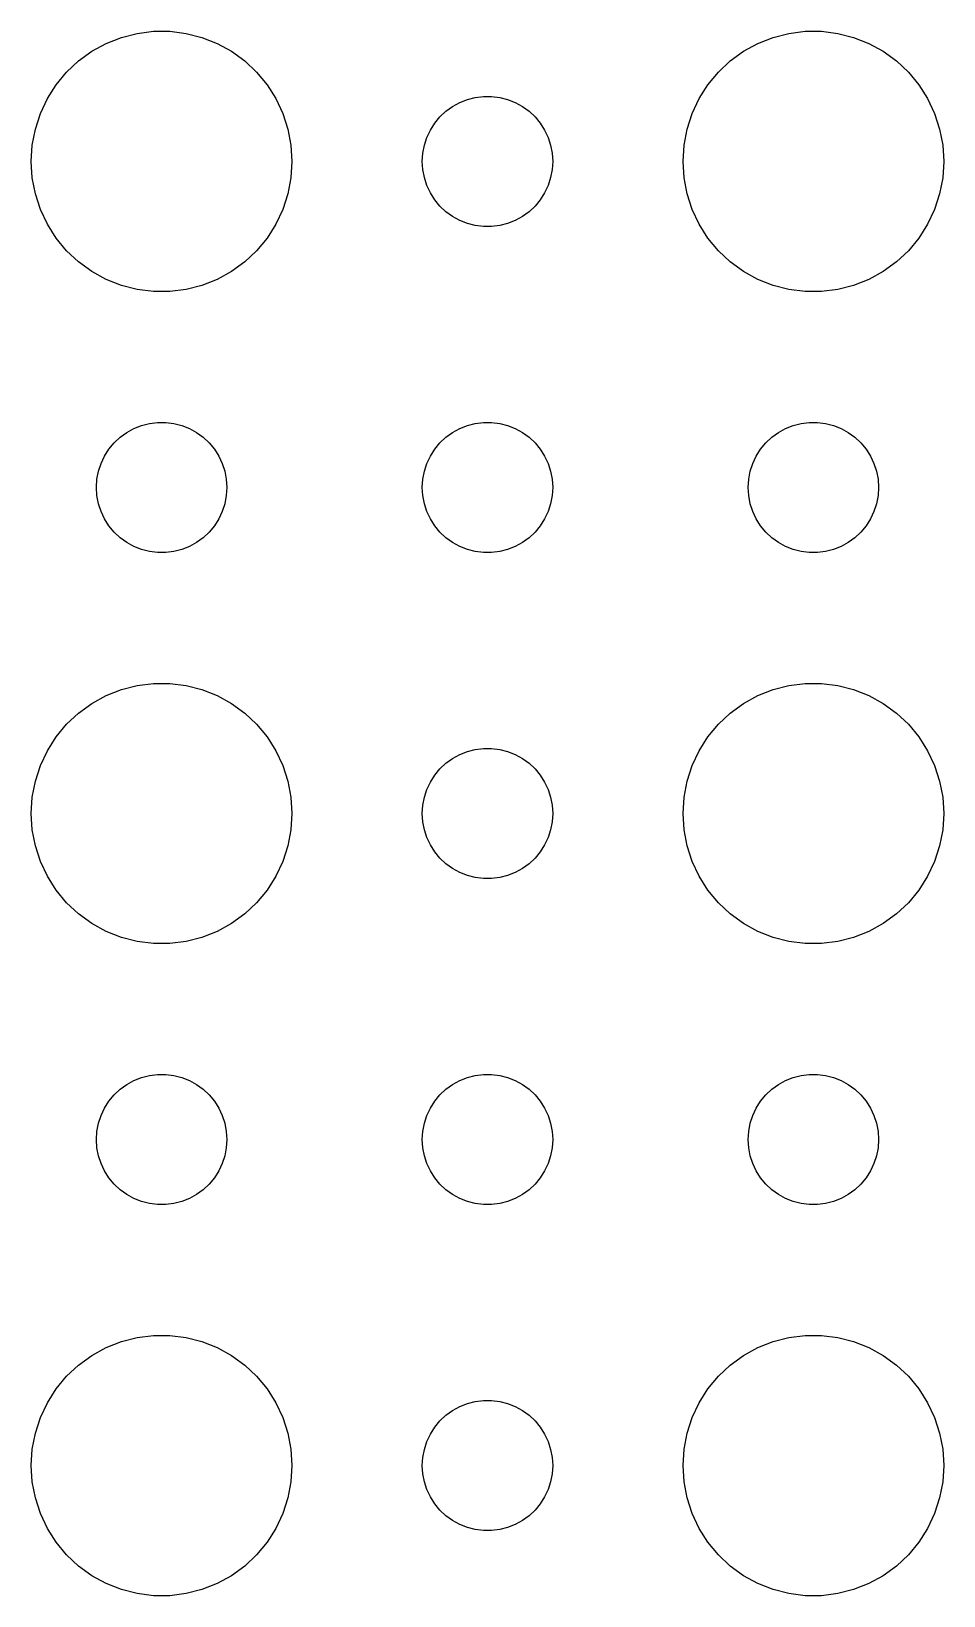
# Model space of a CAD drawing. Header units: metres. Extents: x -150 to 150, y -149 to 149.
# Drawn here: x 49.5 to 70.5, y -40.49 to -4.51 of the extents above; entities that cross this region are included whole.
import ezdxf

# ---------------------------------------------------------------- set-up
doc = ezdxf.new("R2010")
doc.units = ezdxf.units.M

msp = doc.modelspace()

# ---------------------------------------------------------------- linework, layer by layer
for p, q in [((51.2227, -4.78551), (51.5729, -4.64682)), ((51.5729, -4.64682), (51.9379, -4.55313)), ((51.9379, -4.55313), (52.3116, -4.50591)), ((52.3116, -4.50591), (52.6884, -4.50591)), ((52.6884, -4.50591), (53.0621, -4.55313)), ((53.0621, -4.55313), (53.427, -4.64682)), ((53.427, -4.64682), (53.7773, -4.78551)), ((66.2227, -4.78551), (66.573, -4.64682)), ((66.573, -4.64682), (66.9379, -4.55313)), ((66.9379, -4.55313), (67.3116, -4.50591)), ((67.3116, -4.50591), (67.6884, -4.50591)), ((67.6884, -4.50591), (68.0621, -4.55313)), ((68.0621, -4.55313), (68.427, -4.64682)), ((68.427, -4.64682), (68.7773, -4.78551)), ((50.5877, -5.18845), (50.8925, -4.96701)), ((50.8925, -4.96701), (51.2227, -4.78551)), ((53.7773, -4.78551), (54.1075, -4.96701)), ((54.1075, -4.96701), (54.4123, -5.18845)), ((65.5877, -5.18845), (65.8925, -4.96701)), ((65.8925, -4.96701), (66.2227, -4.78551)), ((68.7773, -4.78551), (69.1075, -4.96701)), ((69.1075, -4.96701), (69.4123, -5.18845)), ((50.3131, -5.44635), (50.5877, -5.18845)), ((54.4123, -5.18845), (54.6869, -5.44635)), ((65.3131, -5.44635), (65.5877, -5.18845)), ((69.4123, -5.18845), (69.6869, -5.44635)), ((49.8711, -6.05473), (50.0729, -5.73663)), ((50.0729, -5.73663), (50.3131, -5.44635)), ((54.6869, -5.44635), (54.927, -5.73663)), ((54.927, -5.73663), (55.1289, -6.05473)), ((64.8711, -6.05473), (65.073, -5.73663)), ((65.073, -5.73663), (65.3131, -5.44635)), ((69.6869, -5.44635), (69.927, -5.73663)), ((69.927, -5.73663), (70.1289, -6.05473)), ((49.7107, -6.39561), (49.8711, -6.05473)), ((55.1289, -6.05473), (55.2893, -6.39561)), ((59.3613, -6.14275), (59.5365, -6.07341)), ((59.5365, -6.07341), (59.7189, -6.02657)), ((59.7189, -6.02657), (59.9058, -6.00294)), ((59.9058, -6.00294), (60.0942, -6.00294)), ((60.0942, -6.00294), (60.2811, -6.02657)), ((60.2811, -6.02657), (60.4635, -6.07341)), ((60.4635, -6.07341), (60.6387, -6.14275)), ((64.7107, -6.39561), (64.8711, -6.05473)), ((70.1289, -6.05473), (70.2893, -6.39561)), ((49.5942, -6.75392), (49.7107, -6.39561)), ((55.2893, -6.39561), (55.4057, -6.75392)), ((58.7865, -6.61832), (58.9065, -6.47318)), ((58.9065, -6.47318), (59.0439, -6.34422)), ((59.0439, -6.34422), (59.1963, -6.23351)), ((59.1963, -6.23351), (59.3613, -6.14275)), ((60.6387, -6.14275), (60.8037, -6.23351)), ((60.8037, -6.23351), (60.9561, -6.34422)), ((60.9561, -6.34422), (61.0934, -6.47318)), ((61.0934, -6.47318), (61.2135, -6.61832)), ((64.5943, -6.75392), (64.7107, -6.39561)), ((70.2893, -6.39561), (70.4057, -6.75392)), ((49.5237, -7.12399), (49.5942, -6.75392)), ((55.4057, -6.75392), (55.4763, -7.12399)), ((58.6053, -6.9478), (58.6855, -6.77736)), ((58.6855, -6.77736), (58.7865, -6.61832)), ((61.2135, -6.61832), (61.3145, -6.77736)), ((61.3145, -6.77736), (61.3947, -6.9478)), ((64.5237, -7.12399), (64.5943, -6.75392)), ((70.4057, -6.75392), (70.4763, -7.12399)), ((49.5, -7.5), (49.5237, -7.12399)), ((55.4763, -7.12399), (55.5, -7.5)), ((58.5118, -7.312), (58.5471, -7.12695)), ((58.5471, -7.12695), (58.6053, -6.9478)), ((61.3947, -6.9478), (61.4529, -7.12695)), ((61.4529, -7.12695), (61.4882, -7.312)), ((64.5, -7.5), (64.5237, -7.12399)), ((70.4763, -7.12399), (70.5, -7.5)), ((49.5237, -7.87599), (49.5, -7.5)), ((55.5, -7.5), (55.4763, -7.87599)), ((58.5, -7.5), (58.5118, -7.312)), ((58.5118, -7.68799), (58.5, -7.5)), ((61.4882, -7.312), (61.5, -7.5)), ((61.5, -7.5), (61.4882, -7.68799)), ((64.5237, -7.87599), (64.5, -7.5)), ((70.5, -7.5), (70.4763, -7.87599)), ((49.5942, -8.24606), (49.5237, -7.87599)), ((55.4763, -7.87599), (55.4057, -8.24606)), ((58.5471, -7.87303), (58.5118, -7.68799)), ((58.6053, -8.05219), (58.5471, -7.87303)), ((61.4529, -7.87303), (61.3947, -8.05219)), ((61.4882, -7.68799), (61.4529, -7.87303)), ((64.5943, -8.24606), (64.5237, -7.87599)), ((70.4763, -7.87599), (70.4057, -8.24606)), ((49.7107, -8.60437), (49.5942, -8.24606)), ((55.4057, -8.24606), (55.2893, -8.60437)), ((58.6855, -8.22263), (58.6053, -8.05219)), ((58.7865, -8.38167), (58.6855, -8.22263)), ((61.3145, -8.22263), (61.2135, -8.38167)), ((61.3947, -8.05219), (61.3145, -8.22263)), ((64.7107, -8.60437), (64.5943, -8.24606)), ((70.4057, -8.24606), (70.2893, -8.60437)), ((49.8711, -8.94525), (49.7107, -8.60437)), ((55.2893, -8.60437), (55.1289, -8.94525)), ((58.9065, -8.52681), (58.7865, -8.38167)), ((59.0439, -8.65576), (58.9065, -8.52681)), ((61.0934, -8.52681), (60.9561, -8.65576)), ((61.2135, -8.38167), (61.0934, -8.52681)), ((64.8711, -8.94525), (64.7107, -8.60437)), ((70.2893, -8.60437), (70.1289, -8.94525)), ((50.0729, -9.26335), (49.8711, -8.94525)), ((55.1289, -8.94525), (54.927, -9.26335)), ((59.1963, -8.76648), (59.0439, -8.65576)), ((59.3613, -8.85724), (59.1963, -8.76648)), ((59.5365, -8.92657), (59.3613, -8.85724)), ((59.7189, -8.97342), (59.5365, -8.92657)), ((59.9058, -8.99704), (59.7189, -8.97342)), ((60.0942, -8.99704), (59.9058, -8.99704)), ((60.2811, -8.97342), (60.0942, -8.99704)), ((60.4635, -8.92657), (60.2811, -8.97342)), ((60.6387, -8.85724), (60.4635, -8.92657)), ((60.8037, -8.76648), (60.6387, -8.85724)), ((60.9561, -8.65576), (60.8037, -8.76648)), ((65.073, -9.26335), (64.8711, -8.94525)), ((70.1289, -8.94525), (69.927, -9.26335)), ((50.3131, -9.55363), (50.0729, -9.26335)), ((54.927, -9.26335), (54.6869, -9.55363)), ((65.3131, -9.55363), (65.073, -9.26335)), ((69.927, -9.26335), (69.6869, -9.55363)), ((50.5877, -9.81154), (50.3131, -9.55363)), ((54.6869, -9.55363), (54.4123, -9.81154)), ((65.5877, -9.81154), (65.3131, -9.55363)), ((69.6869, -9.55363), (69.4123, -9.81154)), ((50.8925, -10.033), (50.5877, -9.81154)), ((51.2227, -10.2145), (50.8925, -10.033)), ((54.1075, -10.033), (53.7773, -10.2145)), ((54.4123, -9.81154), (54.1075, -10.033)), ((65.8925, -10.033), (65.5877, -9.81154)), ((66.2227, -10.2145), (65.8925, -10.033)), ((69.1075, -10.033), (68.7773, -10.2145)), ((69.4123, -9.81154), (69.1075, -10.033)), ((51.5729, -10.3532), (51.2227, -10.2145)), ((51.9379, -10.4469), (51.5729, -10.3532)), ((53.427, -10.3532), (53.0621, -10.4469)), ((53.7773, -10.2145), (53.427, -10.3532)), ((66.573, -10.3532), (66.2227, -10.2145)), ((66.9379, -10.4469), (66.573, -10.3532)), ((68.427, -10.3532), (68.0621, -10.4469)), ((68.7773, -10.2145), (68.427, -10.3532)), ((52.3116, -10.4941), (51.9379, -10.4469)), ((52.6884, -10.4941), (52.3116, -10.4941)), ((53.0621, -10.4469), (52.6884, -10.4941)), ((67.3116, -10.4941), (66.9379, -10.4469)), ((67.6884, -10.4941), (67.3116, -10.4941)), ((68.0621, -10.4469), (67.6884, -10.4941)), ((51.6963, -13.7335), (51.8613, -13.6427)), ((51.8613, -13.6427), (52.0365, -13.5734)), ((52.0365, -13.5734), (52.2189, -13.5266)), ((52.2189, -13.5266), (52.4058, -13.5029)), ((52.4058, -13.5029), (52.5942, -13.5029)), ((52.5942, -13.5029), (52.7811, -13.5266)), ((52.7811, -13.5266), (52.9635, -13.5734)), ((52.9635, -13.5734), (53.1387, -13.6427)), ((53.1387, -13.6427), (53.3037, -13.7335)), ((59.1963, -13.7335), (59.3613, -13.6427)), ((59.3613, -13.6427), (59.5365, -13.5734)), ((59.5365, -13.5734), (59.7189, -13.5266)), ((59.7189, -13.5266), (59.9058, -13.5029)), ((59.9058, -13.5029), (60.0942, -13.5029)), ((60.0942, -13.5029), (60.2811, -13.5266)), ((60.2811, -13.5266), (60.4635, -13.5734)), ((60.4635, -13.5734), (60.6387, -13.6427)), ((60.6387, -13.6427), (60.8037, -13.7335)), ((66.6963, -13.7335), (66.8613, -13.6427)), ((66.8613, -13.6427), (67.0365, -13.5734)), ((67.0365, -13.5734), (67.2189, -13.5266)), ((67.2189, -13.5266), (67.4058, -13.5029)), ((67.4058, -13.5029), (67.5942, -13.5029)), ((67.5942, -13.5029), (67.7811, -13.5266)), ((67.7811, -13.5266), (67.9635, -13.5734)), ((67.9635, -13.5734), (68.1387, -13.6427)), ((68.1387, -13.6427), (68.3037, -13.7335)), ((51.2865, -14.1183), (51.4065, -13.9732)), ((51.4065, -13.9732), (51.5439, -13.8442)), ((51.5439, -13.8442), (51.6963, -13.7335)), ((53.3037, -13.7335), (53.4561, -13.8442)), ((53.4561, -13.8442), (53.5934, -13.9732)), ((53.5934, -13.9732), (53.7135, -14.1183)), ((58.7865, -14.1183), (58.9065, -13.9732)), ((58.9065, -13.9732), (59.0439, -13.8442)), ((59.0439, -13.8442), (59.1963, -13.7335)), ((60.8037, -13.7335), (60.9561, -13.8442)), ((60.9561, -13.8442), (61.0934, -13.9732)), ((61.0934, -13.9732), (61.2135, -14.1183)), ((66.2865, -14.1183), (66.4065, -13.9732)), ((66.4065, -13.9732), (66.5439, -13.8442)), ((66.5439, -13.8442), (66.6963, -13.7335)), ((68.3037, -13.7335), (68.4561, -13.8442)), ((68.4561, -13.8442), (68.5934, -13.9732)), ((68.5934, -13.9732), (68.7135, -14.1183)), ((51.1053, -14.4478), (51.1855, -14.2774)), ((51.1855, -14.2774), (51.2865, -14.1183)), ((53.7135, -14.1183), (53.8145, -14.2774)), ((53.8145, -14.2774), (53.8947, -14.4478)), ((58.6053, -14.4478), (58.6855, -14.2774)), ((58.6855, -14.2774), (58.7865, -14.1183)), ((61.2135, -14.1183), (61.3145, -14.2774)), ((61.3145, -14.2774), (61.3947, -14.4478)), ((66.1053, -14.4478), (66.1855, -14.2774)), ((66.1855, -14.2774), (66.2865, -14.1183)), ((68.7135, -14.1183), (68.8145, -14.2774)), ((68.8145, -14.2774), (68.8947, -14.4478)), ((51.0118, -14.812), (51.0471, -14.627)), ((51.0471, -14.627), (51.1053, -14.4478)), ((53.8947, -14.4478), (53.9529, -14.627)), ((53.9529, -14.627), (53.9882, -14.812)), ((58.5118, -14.812), (58.5471, -14.627)), ((58.5471, -14.627), (58.6053, -14.4478)), ((61.3947, -14.4478), (61.4529, -14.627)), ((61.4529, -14.627), (61.4882, -14.812)), ((66.0118, -14.812), (66.0471, -14.627)), ((66.0471, -14.627), (66.1053, -14.4478)), ((68.8947, -14.4478), (68.9529, -14.627)), ((68.9529, -14.627), (68.9882, -14.812)), ((51, -15), (51.0118, -14.812)), ((51.0118, -15.188), (51, -15)), ((53.9882, -14.812), (54, -15)), ((54, -15), (53.9882, -15.188)), ((58.5, -15), (58.5118, -14.812)), ((58.5118, -15.188), (58.5, -15)), ((61.4882, -14.812), (61.5, -15)), ((61.5, -15), (61.4882, -15.188)), ((66, -15), (66.0118, -14.812)), ((66.0118, -15.188), (66, -15)), ((68.9882, -14.812), (69, -15)), ((69, -15), (68.9882, -15.188)), ((51.0471, -15.373), (51.0118, -15.188)), ((51.1053, -15.5522), (51.0471, -15.373)), ((53.9529, -15.373), (53.8947, -15.5522)), ((53.9882, -15.188), (53.9529, -15.373)), ((58.5471, -15.373), (58.5118, -15.188)), ((58.6053, -15.5522), (58.5471, -15.373)), ((61.4529, -15.373), (61.3947, -15.5522)), ((61.4882, -15.188), (61.4529, -15.373)), ((66.0471, -15.373), (66.0118, -15.188)), ((66.1053, -15.5522), (66.0471, -15.373)), ((68.9529, -15.373), (68.8947, -15.5522)), ((68.9882, -15.188), (68.9529, -15.373)), ((51.1855, -15.7226), (51.1053, -15.5522)), ((51.2865, -15.8817), (51.1855, -15.7226)), ((53.8145, -15.7226), (53.7135, -15.8817)), ((53.8947, -15.5522), (53.8145, -15.7226)), ((58.6855, -15.7226), (58.6053, -15.5522)), ((58.7865, -15.8817), (58.6855, -15.7226)), ((61.3145, -15.7226), (61.2135, -15.8817)), ((61.3947, -15.5522), (61.3145, -15.7226)), ((66.1855, -15.7226), (66.1053, -15.5522)), ((66.2865, -15.8817), (66.1855, -15.7226)), ((68.8145, -15.7226), (68.7135, -15.8817)), ((68.8947, -15.5522), (68.8145, -15.7226)), ((51.4065, -16.0268), (51.2865, -15.8817)), ((51.5439, -16.1558), (51.4065, -16.0268)), ((51.6963, -16.2665), (51.5439, -16.1558)), ((53.4561, -16.1558), (53.3037, -16.2665)), ((53.5934, -16.0268), (53.4561, -16.1558)), ((53.7135, -15.8817), (53.5934, -16.0268)), ((58.9065, -16.0268), (58.7865, -15.8817)), ((59.0439, -16.1558), (58.9065, -16.0268)), ((59.1963, -16.2665), (59.0439, -16.1558)), ((60.9561, -16.1558), (60.8037, -16.2665)), ((61.0934, -16.0268), (60.9561, -16.1558)), ((61.2135, -15.8817), (61.0934, -16.0268)), ((66.4065, -16.0268), (66.2865, -15.8817)), ((66.5439, -16.1558), (66.4065, -16.0268)), ((66.6963, -16.2665), (66.5439, -16.1558)), ((68.4561, -16.1558), (68.3037, -16.2665)), ((68.5934, -16.0268), (68.4561, -16.1558)), ((68.7135, -15.8817), (68.5934, -16.0268)), ((51.8613, -16.3572), (51.6963, -16.2665)), ((52.0365, -16.4266), (51.8613, -16.3572)), ((52.2189, -16.4734), (52.0365, -16.4266)), ((52.4058, -16.497), (52.2189, -16.4734)), ((52.5942, -16.497), (52.4058, -16.497)), ((52.7811, -16.4734), (52.5942, -16.497)), ((52.9635, -16.4266), (52.7811, -16.4734)), ((53.1387, -16.3572), (52.9635, -16.4266)), ((53.3037, -16.2665), (53.1387, -16.3572)), ((59.3613, -16.3572), (59.1963, -16.2665)), ((59.5365, -16.4266), (59.3613, -16.3572)), ((59.7189, -16.4734), (59.5365, -16.4266)), ((59.9058, -16.497), (59.7189, -16.4734)), ((60.0942, -16.497), (59.9058, -16.497)), ((60.2811, -16.4734), (60.0942, -16.497)), ((60.4635, -16.4266), (60.2811, -16.4734)), ((60.6387, -16.3572), (60.4635, -16.4266)), ((60.8037, -16.2665), (60.6387, -16.3572)), ((66.8613, -16.3572), (66.6963, -16.2665)), ((67.0365, -16.4266), (66.8613, -16.3572)), ((67.2189, -16.4734), (67.0365, -16.4266)), ((67.4058, -16.497), (67.2189, -16.4734)), ((67.5942, -16.497), (67.4058, -16.497)), ((67.7811, -16.4734), (67.5942, -16.497)), ((67.9635, -16.4266), (67.7811, -16.4734)), ((68.1387, -16.3572), (67.9635, -16.4266)), ((68.3037, -16.2665), (68.1387, -16.3572)), ((50.8925, -19.967), (51.2227, -19.7855)), ((51.2227, -19.7855), (51.5729, -19.6468)), ((51.5729, -19.6468), (51.9379, -19.5531)), ((51.9379, -19.5531), (52.3116, -19.5059)), ((52.3116, -19.5059), (52.6884, -19.5059)), ((52.6884, -19.5059), (53.0621, -19.5531)), ((53.0621, -19.5531), (53.427, -19.6468)), ((53.427, -19.6468), (53.7773, -19.7855)), ((53.7773, -19.7855), (54.1075, -19.967)), ((65.8925, -19.967), (66.2227, -19.7855)), ((66.2227, -19.7855), (66.573, -19.6468)), ((66.573, -19.6468), (66.9379, -19.5531)), ((66.9379, -19.5531), (67.3116, -19.5059)), ((67.3116, -19.5059), (67.6884, -19.5059)), ((67.6884, -19.5059), (68.0621, -19.5531)), ((68.0621, -19.5531), (68.427, -19.6468)), ((68.427, -19.6468), (68.7773, -19.7855)), ((68.7773, -19.7855), (69.1075, -19.967)), ((50.5877, -20.1884), (50.8925, -19.967)), ((54.1075, -19.967), (54.4123, -20.1884)), ((65.5877, -20.1884), (65.8925, -19.967)), ((69.1075, -19.967), (69.4123, -20.1884)), ((50.0729, -20.7366), (50.3131, -20.4464)), ((50.3131, -20.4464), (50.5877, -20.1884)), ((54.4123, -20.1884), (54.6869, -20.4464)), ((54.6869, -20.4464), (54.927, -20.7366)), ((65.073, -20.7366), (65.3131, -20.4464)), ((65.3131, -20.4464), (65.5877, -20.1884)), ((69.4123, -20.1884), (69.6869, -20.4464)), ((69.6869, -20.4464), (69.927, -20.7366)), ((49.8711, -21.0547), (50.0729, -20.7366)), ((54.927, -20.7366), (55.1289, -21.0547)), ((64.8711, -21.0547), (65.073, -20.7366)), ((69.927, -20.7366), (70.1289, -21.0547)), ((49.7107, -21.3956), (49.8711, -21.0547)), ((55.1289, -21.0547), (55.2893, -21.3956)), ((59.1963, -21.2335), (59.3613, -21.1427)), ((59.3613, -21.1427), (59.5365, -21.0734)), ((59.5365, -21.0734), (59.7189, -21.0266)), ((59.7189, -21.0266), (59.9058, -21.003)), ((59.9058, -21.003), (60.0942, -21.003)), ((60.0942, -21.003), (60.2811, -21.0266)), ((60.2811, -21.0266), (60.4635, -21.0734)), ((60.4635, -21.0734), (60.6387, -21.1427)), ((60.6387, -21.1427), (60.8037, -21.2335)), ((64.7107, -21.3956), (64.8711, -21.0547)), ((70.1289, -21.0547), (70.2893, -21.3956)), ((49.5942, -21.7539), (49.7107, -21.3956)), ((55.2893, -21.3956), (55.4057, -21.7539)), ((58.7865, -21.6183), (58.9065, -21.4732)), ((58.9065, -21.4732), (59.0439, -21.3442)), ((59.0439, -21.3442), (59.1963, -21.2335)), ((60.8037, -21.2335), (60.9561, -21.3442)), ((60.9561, -21.3442), (61.0934, -21.4732)), ((61.0934, -21.4732), (61.2135, -21.6183)), ((64.5943, -21.7539), (64.7107, -21.3956)), ((70.2893, -21.3956), (70.4057, -21.7539)), ((49.5237, -22.124), (49.5942, -21.7539)), ((55.4057, -21.7539), (55.4763, -22.124)), ((58.5471, -22.127), (58.6053, -21.9478)), ((58.6053, -21.9478), (58.6855, -21.7774)), ((58.6855, -21.7774), (58.7865, -21.6183)), ((61.2135, -21.6183), (61.3145, -21.7774)), ((61.3145, -21.7774), (61.3947, -21.9478)), ((61.3947, -21.9478), (61.4529, -22.127)), ((64.5237, -22.124), (64.5943, -21.7539)), ((70.4057, -21.7539), (70.4763, -22.124)), ((49.5, -22.5), (49.5237, -22.124)), ((55.4763, -22.124), (55.5, -22.5)), ((58.5, -22.5), (58.5118, -22.312)), ((58.5118, -22.312), (58.5471, -22.127)), ((61.4529, -22.127), (61.4882, -22.312)), ((61.4882, -22.312), (61.5, -22.5)), ((64.5, -22.5), (64.5237, -22.124)), ((70.4763, -22.124), (70.5, -22.5)), ((49.5237, -22.876), (49.5, -22.5)), ((55.5, -22.5), (55.4763, -22.876)), ((58.5118, -22.688), (58.5, -22.5)), ((61.5, -22.5), (61.4882, -22.688)), ((64.5237, -22.876), (64.5, -22.5)), ((70.5, -22.5), (70.4763, -22.876)), ((49.5942, -23.2461), (49.5237, -22.876)), ((55.4763, -22.876), (55.4057, -23.2461)), ((58.5471, -22.873), (58.5118, -22.688)), ((58.6053, -23.0522), (58.5471, -22.873)), ((61.4529, -22.873), (61.3947, -23.0522)), ((61.4882, -22.688), (61.4529, -22.873)), ((64.5943, -23.2461), (64.5237, -22.876)), ((70.4763, -22.876), (70.4057, -23.2461)), ((49.7107, -23.6044), (49.5942, -23.2461)), ((55.4057, -23.2461), (55.2893, -23.6044)), ((58.6855, -23.2226), (58.6053, -23.0522)), ((58.7865, -23.3817), (58.6855, -23.2226)), ((58.9065, -23.5268), (58.7865, -23.3817)), ((61.2135, -23.3817), (61.0934, -23.5268)), ((61.3145, -23.2226), (61.2135, -23.3817)), ((61.3947, -23.0522), (61.3145, -23.2226)), ((64.7107, -23.6044), (64.5943, -23.2461)), ((70.4057, -23.2461), (70.2893, -23.6044)), ((49.8711, -23.9453), (49.7107, -23.6044)), ((55.2893, -23.6044), (55.1289, -23.9453)), ((59.0439, -23.6558), (58.9065, -23.5268)), ((59.1963, -23.7665), (59.0439, -23.6558)), ((60.9561, -23.6558), (60.8037, -23.7665)), ((61.0934, -23.5268), (60.9561, -23.6558)), ((64.8711, -23.9453), (64.7107, -23.6044)), ((70.2893, -23.6044), (70.1289, -23.9453)), ((50.0729, -24.2634), (49.8711, -23.9453)), ((55.1289, -23.9453), (54.927, -24.2634)), ((59.3613, -23.8572), (59.1963, -23.7665)), ((59.5365, -23.9266), (59.3613, -23.8572)), ((59.7189, -23.9734), (59.5365, -23.9266)), ((59.9058, -23.997), (59.7189, -23.9734)), ((60.0942, -23.997), (59.9058, -23.997)), ((60.2811, -23.9734), (60.0942, -23.997)), ((60.4635, -23.9266), (60.2811, -23.9734)), ((60.6387, -23.8572), (60.4635, -23.9266)), ((60.8037, -23.7665), (60.6387, -23.8572)), ((65.073, -24.2634), (64.8711, -23.9453)), ((70.1289, -23.9453), (69.927, -24.2634)), ((50.3131, -24.5536), (50.0729, -24.2634)), ((54.927, -24.2634), (54.6869, -24.5536)), ((65.3131, -24.5536), (65.073, -24.2634)), ((69.927, -24.2634), (69.6869, -24.5536)), ((50.5877, -24.8115), (50.3131, -24.5536)), ((50.8925, -25.033), (50.5877, -24.8115)), ((54.4123, -24.8115), (54.1075, -25.033)), ((54.6869, -24.5536), (54.4123, -24.8115)), ((65.5877, -24.8115), (65.3131, -24.5536)), ((65.8925, -25.033), (65.5877, -24.8115)), ((69.4123, -24.8115), (69.1075, -25.033)), ((69.6869, -24.5536), (69.4123, -24.8115)), ((51.2227, -25.2145), (50.8925, -25.033)), ((54.1075, -25.033), (53.7773, -25.2145)), ((66.2227, -25.2145), (65.8925, -25.033)), ((69.1075, -25.033), (68.7773, -25.2145)), ((51.5729, -25.3532), (51.2227, -25.2145)), ((51.9379, -25.4469), (51.5729, -25.3532)), ((52.3116, -25.4941), (51.9379, -25.4469)), ((52.6884, -25.4941), (52.3116, -25.4941)), ((53.0621, -25.4469), (52.6884, -25.4941)), ((53.427, -25.3532), (53.0621, -25.4469)), ((53.7773, -25.2145), (53.427, -25.3532)), ((66.573, -25.3532), (66.2227, -25.2145)), ((66.9379, -25.4469), (66.573, -25.3532)), ((67.3116, -25.4941), (66.9379, -25.4469)), ((67.6884, -25.4941), (67.3116, -25.4941)), ((68.0621, -25.4469), (67.6884, -25.4941)), ((68.427, -25.3532), (68.0621, -25.4469)), ((68.7773, -25.2145), (68.427, -25.3532)), ((51.5439, -28.8442), (51.6963, -28.7335)), ((51.6963, -28.7335), (51.8613, -28.6427)), ((51.8613, -28.6427), (52.0365, -28.5734)), ((52.0365, -28.5734), (52.2189, -28.5266)), ((52.2189, -28.5266), (52.4058, -28.503)), ((52.4058, -28.503), (52.5942, -28.503)), ((52.5942, -28.503), (52.7811, -28.5266)), ((52.7811, -28.5266), (52.9635, -28.5734)), ((52.9635, -28.5734), (53.1387, -28.6427)), ((53.1387, -28.6427), (53.3037, -28.7335)), ((53.3037, -28.7335), (53.4561, -28.8442)), ((59.0439, -28.8442), (59.1963, -28.7335)), ((59.1963, -28.7335), (59.3613, -28.6427)), ((59.3613, -28.6427), (59.5365, -28.5734)), ((59.5365, -28.5734), (59.7189, -28.5266)), ((59.7189, -28.5266), (59.9058, -28.503)), ((59.9058, -28.503), (60.0942, -28.503)), ((60.0942, -28.503), (60.2811, -28.5266)), ((60.2811, -28.5266), (60.4635, -28.5734)), ((60.4635, -28.5734), (60.6387, -28.6427)), ((60.6387, -28.6427), (60.8037, -28.7335)), ((60.8037, -28.7335), (60.9561, -28.8442)), ((66.5439, -28.8442), (66.6963, -28.7335)), ((66.6963, -28.7335), (66.8613, -28.6427)), ((66.8613, -28.6427), (67.0365, -28.5734)), ((67.0365, -28.5734), (67.2189, -28.5266)), ((67.2189, -28.5266), (67.4058, -28.503)), ((67.4058, -28.503), (67.5942, -28.503)), ((67.5942, -28.503), (67.7811, -28.5266)), ((67.7811, -28.5266), (67.9635, -28.5734)), ((67.9635, -28.5734), (68.1387, -28.6427)), ((68.1387, -28.6427), (68.3037, -28.7335)), ((68.3037, -28.7335), (68.4561, -28.8442)), ((51.1855, -29.2774), (51.2865, -29.1183)), ((51.2865, -29.1183), (51.4065, -28.9732)), ((51.4065, -28.9732), (51.5439, -28.8442)), ((53.4561, -28.8442), (53.5934, -28.9732)), ((53.5934, -28.9732), (53.7135, -29.1183)), ((53.7135, -29.1183), (53.8145, -29.2774)), ((58.6855, -29.2774), (58.7865, -29.1183)), ((58.7865, -29.1183), (58.9065, -28.9732)), ((58.9065, -28.9732), (59.0439, -28.8442)), ((60.9561, -28.8442), (61.0934, -28.9732)), ((61.0934, -28.9732), (61.2135, -29.1183)), ((61.2135, -29.1183), (61.3145, -29.2774)), ((66.1855, -29.2774), (66.2865, -29.1183)), ((66.2865, -29.1183), (66.4065, -28.9732)), ((66.4065, -28.9732), (66.5439, -28.8442)), ((68.4561, -28.8442), (68.5934, -28.9732)), ((68.5934, -28.9732), (68.7135, -29.1183)), ((68.7135, -29.1183), (68.8145, -29.2774)), ((51.0471, -29.627), (51.1053, -29.4478)), ((51.1053, -29.4478), (51.1855, -29.2774)), ((53.8145, -29.2774), (53.8947, -29.4478)), ((53.8947, -29.4478), (53.9529, -29.627)), ((58.5471, -29.627), (58.6053, -29.4478)), ((58.6053, -29.4478), (58.6855, -29.2774)), ((61.3145, -29.2774), (61.3947, -29.4478)), ((61.3947, -29.4478), (61.4529, -29.627)), ((66.0471, -29.627), (66.1053, -29.4478)), ((66.1053, -29.4478), (66.1855, -29.2774)), ((68.8145, -29.2774), (68.8947, -29.4478)), ((68.8947, -29.4478), (68.9529, -29.627)), ((51, -30), (51.0118, -29.812)), ((51.0118, -29.812), (51.0471, -29.627)), ((53.9529, -29.627), (53.9882, -29.812)), ((53.9882, -29.812), (54, -30)), ((58.5, -30), (58.5118, -29.812)), ((58.5118, -29.812), (58.5471, -29.627)), ((61.4529, -29.627), (61.4882, -29.812)), ((61.4882, -29.812), (61.5, -30)), ((66, -30), (66.0118, -29.812)), ((66.0118, -29.812), (66.0471, -29.627)), ((68.9529, -29.627), (68.9882, -29.812)), ((68.9882, -29.812), (69, -30)), ((51.0118, -30.188), (51, -30)), ((51.0471, -30.373), (51.0118, -30.188)), ((53.9882, -30.188), (53.9529, -30.373)), ((54, -30), (53.9882, -30.188)), ((58.5118, -30.188), (58.5, -30)), ((58.5471, -30.373), (58.5118, -30.188)), ((61.4882, -30.188), (61.4529, -30.373)), ((61.5, -30), (61.4882, -30.188)), ((66.0118, -30.188), (66, -30)), ((66.0471, -30.373), (66.0118, -30.188)), ((68.9882, -30.188), (68.9529, -30.373)), ((69, -30), (68.9882, -30.188)), ((51.1053, -30.5522), (51.0471, -30.373)), ((51.1855, -30.7226), (51.1053, -30.5522)), ((53.8947, -30.5522), (53.8145, -30.7226)), ((53.9529, -30.373), (53.8947, -30.5522)), ((58.6053, -30.5522), (58.5471, -30.373)), ((58.6855, -30.7226), (58.6053, -30.5522)), ((61.3947, -30.5522), (61.3145, -30.7226)), ((61.4529, -30.373), (61.3947, -30.5522)), ((66.1053, -30.5522), (66.0471, -30.373)), ((66.1855, -30.7226), (66.1053, -30.5522)), ((68.8947, -30.5522), (68.8145, -30.7226)), ((68.9529, -30.373), (68.8947, -30.5522)), ((51.2865, -30.8817), (51.1855, -30.7226)), ((51.4065, -31.0268), (51.2865, -30.8817)), ((53.7135, -30.8817), (53.5934, -31.0268)), ((53.8145, -30.7226), (53.7135, -30.8817)), ((58.7865, -30.8817), (58.6855, -30.7226)), ((58.9065, -31.0268), (58.7865, -30.8817)), ((61.2135, -30.8817), (61.0934, -31.0268)), ((61.3145, -30.7226), (61.2135, -30.8817)), ((66.2865, -30.8817), (66.1855, -30.7226)), ((66.4065, -31.0268), (66.2865, -30.8817)), ((68.7135, -30.8817), (68.5934, -31.0268)), ((68.8145, -30.7226), (68.7135, -30.8817)), ((51.5439, -31.1558), (51.4065, -31.0268)), ((51.6963, -31.2665), (51.5439, -31.1558)), ((51.8613, -31.3572), (51.6963, -31.2665)), ((53.3037, -31.2665), (53.1387, -31.3572)), ((53.4561, -31.1558), (53.3037, -31.2665)), ((53.5934, -31.0268), (53.4561, -31.1558)), ((59.0439, -31.1558), (58.9065, -31.0268)), ((59.1963, -31.2665), (59.0439, -31.1558)), ((59.3613, -31.3572), (59.1963, -31.2665)), ((60.8037, -31.2665), (60.6387, -31.3572)), ((60.9561, -31.1558), (60.8037, -31.2665)), ((61.0934, -31.0268), (60.9561, -31.1558)), ((66.5439, -31.1558), (66.4065, -31.0268)), ((66.6963, -31.2665), (66.5439, -31.1558)), ((66.8613, -31.3572), (66.6963, -31.2665)), ((68.3037, -31.2665), (68.1387, -31.3572)), ((68.4561, -31.1558), (68.3037, -31.2665)), ((68.5934, -31.0268), (68.4561, -31.1558)), ((52.0365, -31.4266), (51.8613, -31.3572)), ((52.2189, -31.4734), (52.0365, -31.4266)), ((52.4058, -31.497), (52.2189, -31.4734)), ((52.5942, -31.497), (52.4058, -31.497)), ((52.7811, -31.4734), (52.5942, -31.497)), ((52.9635, -31.4266), (52.7811, -31.4734)), ((53.1387, -31.3572), (52.9635, -31.4266)), ((59.5365, -31.4266), (59.3613, -31.3572)), ((59.7189, -31.4734), (59.5365, -31.4266)), ((59.9058, -31.497), (59.7189, -31.4734)), ((60.0942, -31.497), (59.9058, -31.497)), ((60.2811, -31.4734), (60.0942, -31.497)), ((60.4635, -31.4266), (60.2811, -31.4734)), ((60.6387, -31.3572), (60.4635, -31.4266)), ((67.0365, -31.4266), (66.8613, -31.3572)), ((67.2189, -31.4734), (67.0365, -31.4266)), ((67.4058, -31.497), (67.2189, -31.4734)), ((67.5942, -31.497), (67.4058, -31.497)), ((67.7811, -31.4734), (67.5942, -31.497)), ((67.9635, -31.4266), (67.7811, -31.4734)), ((68.1387, -31.3572), (67.9635, -31.4266)), ((51.9379, -34.5531), (52.3116, -34.5059)), ((52.3116, -34.5059), (52.6884, -34.5059)), ((52.6884, -34.5059), (53.0621, -34.5531)), ((66.9379, -34.5531), (67.3116, -34.5059)), ((67.3116, -34.5059), (67.6884, -34.5059)), ((67.6884, -34.5059), (68.0621, -34.5531)), ((50.8925, -34.967), (51.2227, -34.7855)), ((51.2227, -34.7855), (51.5729, -34.6468)), ((51.5729, -34.6468), (51.9379, -34.5531)), ((53.0621, -34.5531), (53.427, -34.6468)), ((53.427, -34.6468), (53.7773, -34.7855)), ((53.7773, -34.7855), (54.1075, -34.967)), ((65.8925, -34.967), (66.2227, -34.7855)), ((66.2227, -34.7855), (66.573, -34.6468)), ((66.573, -34.6468), (66.9379, -34.5531)), ((68.0621, -34.5531), (68.427, -34.6468)), ((68.427, -34.6468), (68.7773, -34.7855)), ((68.7773, -34.7855), (69.1075, -34.967)), ((50.3131, -35.4464), (50.5877, -35.1885)), ((50.5877, -35.1885), (50.8925, -34.967)), ((54.1075, -34.967), (54.4123, -35.1885)), ((54.4123, -35.1885), (54.6869, -35.4464)), ((65.3131, -35.4464), (65.5877, -35.1885)), ((65.5877, -35.1885), (65.8925, -34.967)), ((69.1075, -34.967), (69.4123, -35.1885)), ((69.4123, -35.1885), (69.6869, -35.4464)), ((50.0729, -35.7366), (50.3131, -35.4464)), ((54.6869, -35.4464), (54.927, -35.7366)), ((65.073, -35.7366), (65.3131, -35.4464)), ((69.6869, -35.4464), (69.927, -35.7366)), ((49.8711, -36.0547), (50.0729, -35.7366)), ((54.927, -35.7366), (55.1289, -36.0547)), ((64.8711, -36.0547), (65.073, -35.7366)), ((69.927, -35.7366), (70.1289, -36.0547)), ((49.7107, -36.3956), (49.8711, -36.0547)), ((55.1289, -36.0547), (55.2893, -36.3956)), ((58.9065, -36.4732), (59.0439, -36.3442)), ((59.0439, -36.3442), (59.1963, -36.2335)), ((59.1963, -36.2335), (59.3613, -36.1428)), ((59.3613, -36.1428), (59.5365, -36.0734)), ((59.5365, -36.0734), (59.7189, -36.0266)), ((59.7189, -36.0266), (59.9058, -36.003)), ((59.9058, -36.003), (60.0942, -36.003)), ((60.0942, -36.003), (60.2811, -36.0266)), ((60.2811, -36.0266), (60.4635, -36.0734)), ((60.4635, -36.0734), (60.6387, -36.1428)), ((60.6387, -36.1428), (60.8037, -36.2335)), ((60.8037, -36.2335), (60.9561, -36.3442)), ((60.9561, -36.3442), (61.0934, -36.4732)), ((64.7107, -36.3956), (64.8711, -36.0547)), ((70.1289, -36.0547), (70.2893, -36.3956)), ((49.5942, -36.7539), (49.7107, -36.3956)), ((55.2893, -36.3956), (55.4057, -36.7539)), ((58.6855, -36.7774), (58.7865, -36.6183)), ((58.7865, -36.6183), (58.9065, -36.4732)), ((61.0934, -36.4732), (61.2135, -36.6183)), ((61.2135, -36.6183), (61.3145, -36.7774)), ((64.5943, -36.7539), (64.7107, -36.3956)), ((70.2893, -36.3956), (70.4057, -36.7539)), ((49.5237, -37.124), (49.5942, -36.7539)), ((55.4057, -36.7539), (55.4763, -37.124)), ((58.5471, -37.127), (58.6053, -36.9478)), ((58.6053, -36.9478), (58.6855, -36.7774)), ((61.3145, -36.7774), (61.3947, -36.9478)), ((61.3947, -36.9478), (61.4529, -37.127)), ((64.5237, -37.124), (64.5943, -36.7539)), ((70.4057, -36.7539), (70.4763, -37.124)), ((49.5, -37.5), (49.5237, -37.124)), ((55.4763, -37.124), (55.5, -37.5)), ((58.5, -37.5), (58.5118, -37.312)), ((58.5118, -37.312), (58.5471, -37.127)), ((61.4529, -37.127), (61.4882, -37.312)), ((61.4882, -37.312), (61.5, -37.5)), ((64.5, -37.5), (64.5237, -37.124)), ((70.4763, -37.124), (70.5, -37.5)), ((49.5237, -37.876), (49.5, -37.5)), ((55.5, -37.5), (55.4763, -37.876)), ((58.5118, -37.688), (58.5, -37.5)), ((58.5471, -37.873), (58.5118, -37.688)), ((61.4882, -37.688), (61.4529, -37.873)), ((61.5, -37.5), (61.4882, -37.688)), ((64.5237, -37.876), (64.5, -37.5)), ((70.5, -37.5), (70.4763, -37.876)), ((49.5942, -38.2461), (49.5237, -37.876)), ((55.4763, -37.876), (55.4057, -38.2461)), ((58.6053, -38.0522), (58.5471, -37.873)), ((58.6855, -38.2226), (58.6053, -38.0522)), ((61.3947, -38.0522), (61.3145, -38.2226)), ((61.4529, -37.873), (61.3947, -38.0522)), ((64.5943, -38.2461), (64.5237, -37.876)), ((70.4763, -37.876), (70.4057, -38.2461)), ((49.7107, -38.6044), (49.5942, -38.2461)), ((55.4057, -38.2461), (55.2893, -38.6044)), ((58.7865, -38.3817), (58.6855, -38.2226)), ((58.9065, -38.5268), (58.7865, -38.3817)), ((61.2135, -38.3817), (61.0934, -38.5268)), ((61.3145, -38.2226), (61.2135, -38.3817)), ((64.7107, -38.6044), (64.5943, -38.2461)), ((70.4057, -38.2461), (70.2893, -38.6044)), ((49.8711, -38.9453), (49.7107, -38.6044)), ((55.2893, -38.6044), (55.1289, -38.9453)), ((59.0439, -38.6558), (58.9065, -38.5268)), ((59.1963, -38.7665), (59.0439, -38.6558)), ((59.3613, -38.8572), (59.1963, -38.7665)), ((59.5365, -38.9266), (59.3613, -38.8572)), ((60.6387, -38.8572), (60.4635, -38.9266)), ((60.8037, -38.7665), (60.6387, -38.8572)), ((60.9561, -38.6558), (60.8037, -38.7665)), ((61.0934, -38.5268), (60.9561, -38.6558)), ((64.8711, -38.9453), (64.7107, -38.6044)), ((70.2893, -38.6044), (70.1289, -38.9453)), ((50.0729, -39.2634), (49.8711, -38.9453)), ((55.1289, -38.9453), (54.927, -39.2634)), ((59.7189, -38.9734), (59.5365, -38.9266)), ((59.9058, -38.997), (59.7189, -38.9734)), ((60.0942, -38.997), (59.9058, -38.997)), ((60.2811, -38.9734), (60.0942, -38.997)), ((60.4635, -38.9266), (60.2811, -38.9734)), ((65.073, -39.2634), (64.8711, -38.9453)), ((70.1289, -38.9453), (69.927, -39.2634)), ((50.3131, -39.5536), (50.0729, -39.2634)), ((50.5877, -39.8115), (50.3131, -39.5536)), ((54.6869, -39.5536), (54.4123, -39.8115)), ((54.927, -39.2634), (54.6869, -39.5536)), ((65.3131, -39.5536), (65.073, -39.2634)), ((65.5877, -39.8115), (65.3131, -39.5536)), ((69.6869, -39.5536), (69.4123, -39.8115)), ((69.927, -39.2634), (69.6869, -39.5536)), ((50.8925, -40.033), (50.5877, -39.8115)), ((54.4123, -39.8115), (54.1075, -40.033)), ((65.8925, -40.033), (65.5877, -39.8115)), ((69.4123, -39.8115), (69.1075, -40.033)), ((51.2227, -40.2145), (50.8925, -40.033)), ((51.5729, -40.3532), (51.2227, -40.2145)), ((53.7773, -40.2145), (53.427, -40.3532)), ((54.1075, -40.033), (53.7773, -40.2145)), ((66.2227, -40.2145), (65.8925, -40.033)), ((66.573, -40.3532), (66.2227, -40.2145)), ((68.7773, -40.2145), (68.427, -40.3532)), ((69.1075, -40.033), (68.7773, -40.2145)), ((51.9379, -40.4469), (51.5729, -40.3532)), ((52.3116, -40.4941), (51.9379, -40.4469)), ((52.6884, -40.4941), (52.3116, -40.4941)), ((53.0621, -40.4469), (52.6884, -40.4941)), ((53.427, -40.3532), (53.0621, -40.4469)), ((66.9379, -40.4469), (66.573, -40.3532)), ((67.3116, -40.4941), (66.9379, -40.4469)), ((67.6884, -40.4941), (67.3116, -40.4941)), ((68.0621, -40.4469), (67.6884, -40.4941)), ((68.427, -40.3532), (68.0621, -40.4469))]:
    msp.add_line(p, q)

doc.saveas('drawing.dxf')
